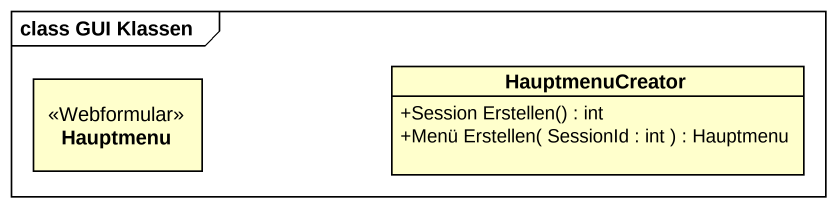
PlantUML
@startuml
mainframe class GUI Klassen
hide circle
hide empty members
skinparam classAttributeIconSize 0
class HauptmenuCreator {
  +Session Erstellen() : int
  +Menü Erstellen( SessionId : int ) : Hauptmenu
}
class Hauptmenu <<Webformular>>
@enduml
